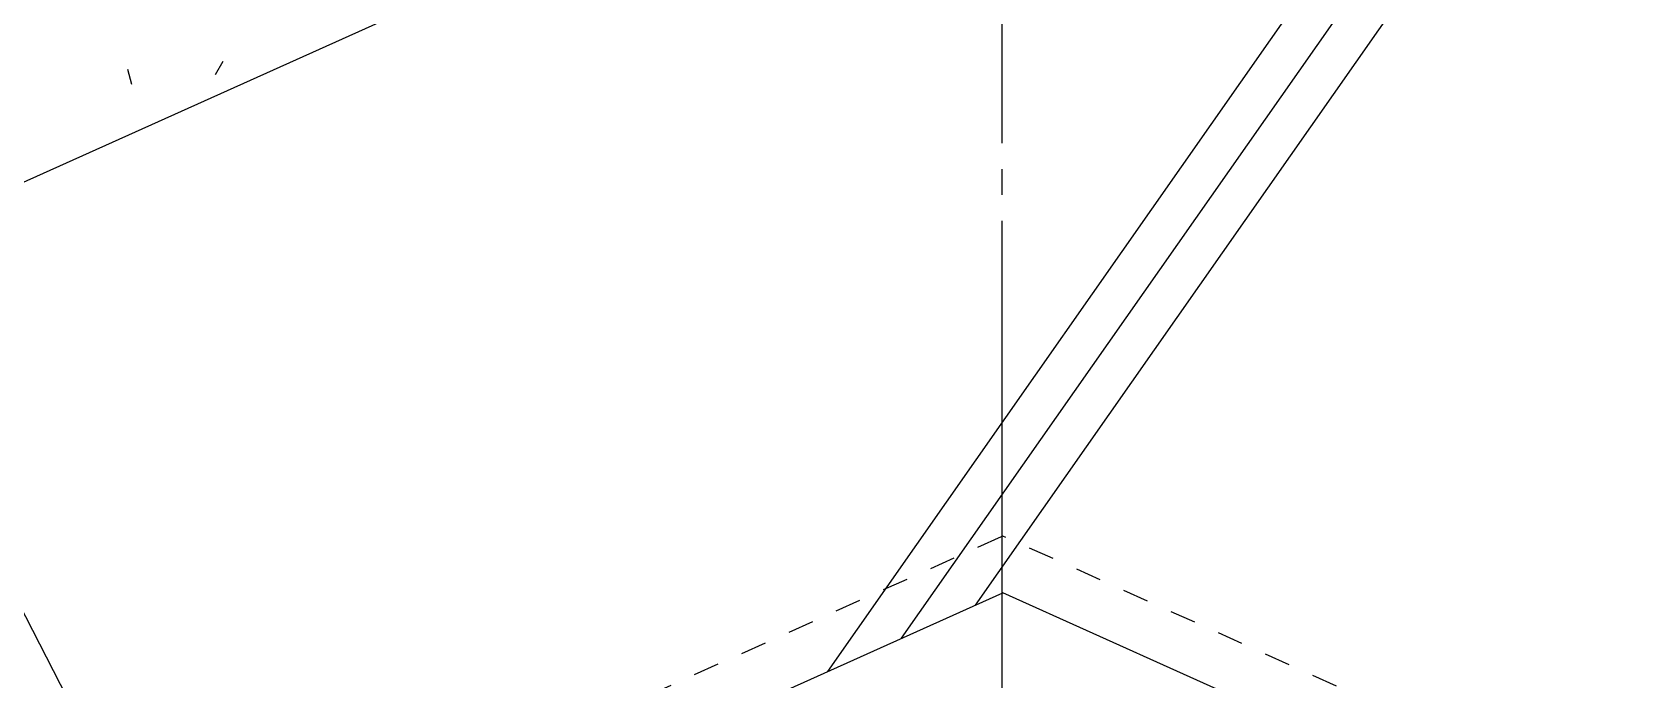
# Model space of a CAD drawing. Extents: x -1727 to 4652, y -2308 to 2357.
# Drawn here: x 536.1 to 847.9, y 345.1 to 470.2 of the extents above; entities that cross this region are included whole.
import ezdxf

# ---------------------------------------------------------------- set-up
doc = ezdxf.new("R2010")
doc.units = 0
doc.header["$LTSCALE"] = 5
doc.linetypes.add('DASHDOT', pattern=[43, 40, -1, 1, -1])
doc.linetypes.add('DOT', pattern=[2, 1, -1])
doc.layers.add('0-3', color=7, linetype='CONTINUOUS')
doc.layers.add('0-4', color=7, linetype='CONTINUOUS')

msp = doc.modelspace()

# ---------------------------------------------------------------- linework, layer by layer
at = {"layer": '0-3', "color": 7, "linetype": 'CONTINUOUS'}
msp.add_lwpolyline([(485.2448, 453.8776), (546.7865, 333.7962), (576.7865, 333.7962)], dxfattribs=at)
at = {"layer": '0-4', "color": 4, "linetype": 'DASHDOT'}
msp.add_line((723.3751, 233.7828), (723.3751, 880.0737), dxfattribs=at)
at = {"layer": '0-4', "color": 4, "linetype": 'CONTINUOUS'}
for p, q in [((78.5003, 236.1165), (723.5132, 526.3716)), ((339.8137, 189.2194), (723.5132, 361.8838)), ((1121.2509, 182.9022), (723.5132, 361.8838))]:
    msp.add_line(p, q, dxfattribs=at)
at = {"layer": '0-4', "color": 7, "linetype": 'CONTINUOUS'}
for p, q in [((689.7201, 346.677), (793.4934, 494.8806)), ((703.9792, 353.0936), (800.9196, 491.5388)), ((718.2384, 359.5102), (808.3459, 488.197)), ((572.8991, 464.579), (571.3941, 461.9837)), ((554.4876, 463.0812), (555.2584, 460.1817))]:
    msp.add_line(p, q, dxfattribs=at)
at = {"layer": '0-4', "color": 4, "linetype": 'DOT'}
for p in [(335.7101, 198.3387), (1125.3546, 192.0215)]:
    msp.add_line(p, (723.5132, 372.8497), dxfattribs=at)

doc.saveas('drawing.dxf')
